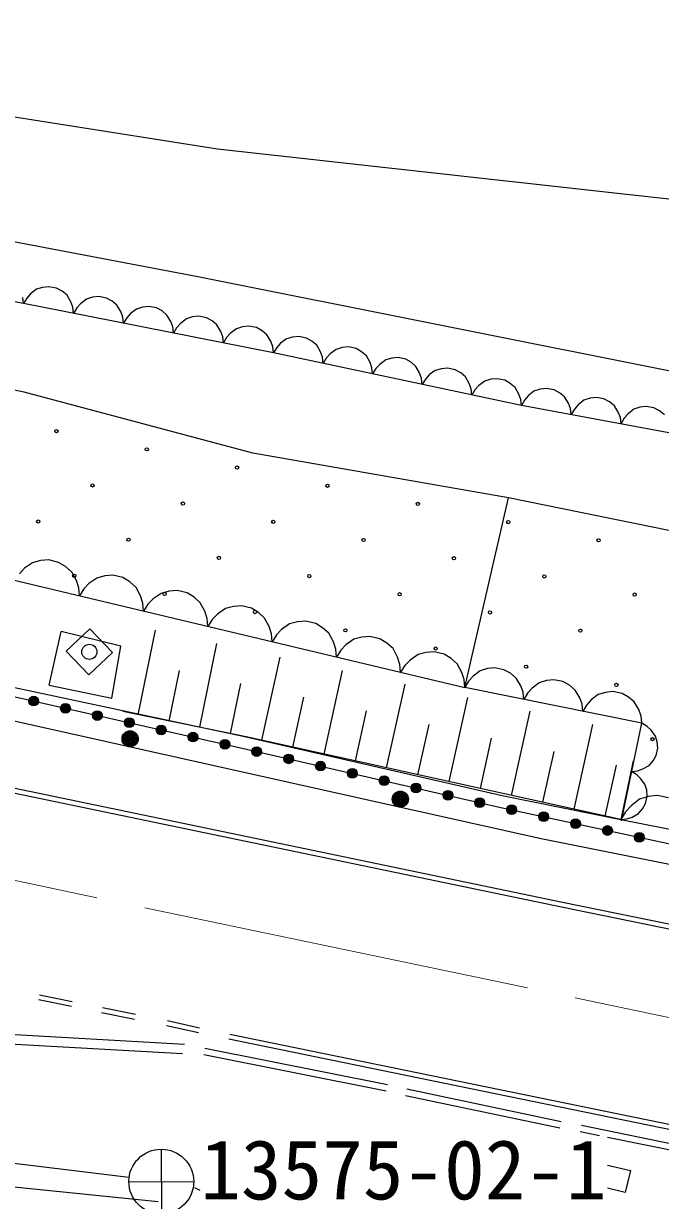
# Model space of a CAD drawing. Units: millimetres, scale not verified. Extents: x 40000 to 680000, y 20000 to 380000.
# Drawn here: x 179062 to 198607, y 283737 to 319868 of the extents above; entities that cross this region are included whole.
import ezdxf
from ezdxf.enums import TextEntityAlignment as Align

# ---------------------------------------------------------------- set-up
doc = ezdxf.new("R2010")
doc.units = ezdxf.units.MM
doc.header["$LTSCALE"] = 1000
doc.linetypes.add('CHAIN', pattern=[18.5, 12, -1.5, 3.5, -1.5])
doc.layers.add('M-BGD', color=7, linetype='Continuous', lineweight=25)
doc.layers.add('M-BMK', color=2, linetype='CHAIN', lineweight=13)
doc.styles.add('ＭＳ ゴシック', font='')
doc.styles.get('ＭＳ ゴシック').set_extended_font_data('MS Gothic')

msp = doc.modelspace()

# ---------------------------------------------------------------- linework, layer by layer
at = {"layer": 'M-BGD'}
for p, q in [((185009, 316013), (160586, 319868)), ((203588, 313946), (185009, 316013)), ((169708, 314876), (184414, 312107)), ((179528, 311180), (172930, 312485)), ((184414, 312107), (204809, 308028)), ((179064, 311274), (179041, 311462)), ((179278, 311570), (179160, 311438)), ((179461, 311710), (179278, 311570)), ((179648, 311768), (179461, 311710)), ((179839, 311790), (179648, 311768)), ((180077, 311743), (179839, 311790)), ((180246, 311650), (180077, 311743)), ((180396, 311525), (180246, 311650)), ((180512, 311327), (180396, 311525)), ((181181, 311466), (180994, 311407)), ((181373, 311488), (181181, 311466)), ((181610, 311441), (181373, 311488)), ((179160, 311438), (179064, 311274)), ((186732, 309760), (179528, 311180)), ((180575, 311159), (180512, 311327)), ((180598, 310971), (180575, 311159)), ((180694, 311136), (180598, 310971)), ((180811, 311268), (180694, 311136)), ((180994, 311407), (180811, 311268)), ((181779, 311347), (181610, 311441)), ((181930, 311222), (181779, 311347)), ((182046, 311024), (181930, 311222)), ((182528, 311104), (182345, 310965)), ((182715, 311163), (182528, 311104)), ((182906, 311185), (182715, 311163)), ((183144, 311138), (182906, 311185)), ((183313, 311045), (183144, 311138)), ((182108, 310856), (182046, 311024)), ((182131, 310669), (182108, 310856)), ((182227, 310833), (182131, 310669)), ((182345, 310965), (182227, 310833)), ((183463, 310919), (183313, 311045)), ((183580, 310721), (183463, 310919)), ((184061, 310801), (183879, 310662)), ((184248, 310860), (184061, 310801)), ((184440, 310882), (184248, 310860)), ((184677, 310835), (184440, 310882)), ((184846, 310742), (184677, 310835)), ((184997, 310617), (184846, 310742)), ((183642, 310553), (183580, 310721)), ((183665, 310366), (183642, 310553)), ((183761, 310530), (183665, 310366)), ((183879, 310662), (183761, 310530)), ((185113, 310418), (184997, 310617)), ((185176, 310251), (185113, 310418)), ((185595, 310499), (185412, 310359)), ((185782, 310557), (185595, 310499)), ((185973, 310579), (185782, 310557)), ((186211, 310532), (185973, 310579)), ((186380, 310439), (186211, 310532)), ((186530, 310314), (186380, 310439)), ((185198, 310063), (185176, 310251)), ((185294, 310227), (185198, 310063)), ((185412, 310359), (185294, 310227)), ((186647, 310116), (186530, 310314)), ((186709, 309948), (186647, 310116)), ((186949, 310052), (186830, 309922)), ((187133, 310188), (186949, 310052)), ((187320, 310243), (187133, 310188)), ((187511, 310262), (187320, 310243)), ((187746, 310212), (187511, 310262)), ((187913, 310117), (187746, 310212)), ((188061, 309990), (187913, 310117)), ((179079, 308555), (172418, 309838)), ((186732, 309760), (186709, 309948)), ((186830, 309922), (186732, 309760)), ((194338, 308139), (186732, 309760)), ((188174, 309791), (188061, 309990)), ((188233, 309623), (188174, 309791)), ((188470, 309728), (188351, 309598)), ((188654, 309863), (188470, 309728)), ((188841, 309919), (188654, 309863)), ((189032, 309938), (188841, 309919)), ((189268, 309888), (189032, 309938)), ((189434, 309792), (189268, 309888)), ((189582, 309666), (189434, 309792)), ((189695, 309467), (189582, 309666)), ((188253, 309436), (188233, 309623)), ((188351, 309598), (188253, 309436)), ((189754, 309299), (189695, 309467)), ((189774, 309112), (189754, 309299)), ((189991, 309403), (189872, 309274)), ((190175, 309539), (189991, 309403)), ((190362, 309595), (190175, 309539)), ((190553, 309614), (190362, 309595)), ((190789, 309563), (190553, 309614)), ((190955, 309468), (190789, 309563)), ((191103, 309341), (190955, 309468)), ((191216, 309142), (191103, 309341)), ((192074, 309289), (191883, 309270)), ((192310, 309239), (192074, 309289)), ((189872, 309274), (189774, 309112)), ((191276, 308975), (191216, 309142)), ((191295, 308788), (191276, 308975)), ((191393, 308949), (191295, 308788)), ((191513, 309079), (191393, 308949)), ((191697, 309215), (191513, 309079)), ((191883, 309270), (191697, 309215)), ((192477, 309144), (192310, 309239)), ((192624, 309017), (192477, 309144)), ((192737, 308818), (192624, 309017)), ((193405, 308946), (193218, 308891)), ((193595, 308965), (193405, 308946)), ((193831, 308915), (193595, 308965)), ((192797, 308650), (192737, 308818)), ((192817, 308463), (192797, 308650)), ((192915, 308625), (192817, 308463)), ((193034, 308755), (192915, 308625)), ((193218, 308891), (193034, 308755)), ((193998, 308820), (193831, 308915)), ((194146, 308693), (193998, 308820)), ((194258, 308494), (194146, 308693)), ((194726, 308579), (194546, 308438)), ((194911, 308641), (194726, 308579)), ((195102, 308666), (194911, 308641)), ((195340, 308623), (195102, 308666)), ((195509, 308533), (195340, 308623)), ((186098, 306682), (179079, 308555)), ((194318, 308326), (194258, 308494)), ((194338, 308139), (194318, 308326)), ((194431, 308304), (194338, 308139)), ((194546, 308438), (194431, 308304)), ((195661, 308410), (195509, 308533)), ((195780, 308215), (195661, 308410)), ((195845, 308049), (195780, 308215)), ((196259, 308302), (196079, 308161)), ((196445, 308364), (196259, 308302)), ((196635, 308389), (196445, 308364)), ((196873, 308346), (196635, 308389)), ((197043, 308256), (196873, 308346)), ((197195, 308133), (197043, 308256)), ((204402, 306287), (194338, 308139)), ((195871, 307862), (195845, 308049)), ((195964, 308027), (195871, 307862)), ((196079, 308161), (195964, 308027)), ((197314, 307938), (197195, 308133)), ((197379, 307772), (197314, 307938)), ((197613, 307884), (197497, 307750)), ((197793, 308025), (197613, 307884)), ((197978, 308087), (197793, 308025)), ((198168, 308112), (197978, 308087)), ((198406, 308069), (198168, 308112)), ((198576, 307979), (198406, 308069)), ((198728, 307856), (198576, 307979)), ((197404, 307585), (197379, 307772)), ((197497, 307750), (197404, 307585)), ((193947, 305310), (186098, 306682)), ((192606, 299481), (193947, 305310)), ((201361, 303788), (193947, 305310)), ((168944, 305120), (192606, 299481)), ((179095, 303144), (178936, 302978)), ((179339, 303315), (179095, 303144)), ((179584, 303381), (179339, 303315)), ((179834, 303400), (179584, 303381)), ((180139, 303327), (179834, 303400)), ((180353, 303198), (180139, 303327)), ((180542, 303028), (180353, 303198)), ((180683, 302765), (180542, 303028)), ((181311, 302845), (181067, 302674)), ((181556, 302911), (181311, 302845)), ((181805, 302930), (181556, 302911)), ((182111, 302857), (181805, 302930)), ((182325, 302728), (182111, 302857)), ((180755, 302545), (180683, 302765)), ((180775, 302301), (180755, 302545)), ((180908, 302509), (180775, 302301)), ((181067, 302674), (180908, 302509)), ((182514, 302558), (182325, 302728)), ((182654, 302296), (182514, 302558)), ((183528, 302442), (183283, 302375)), ((183777, 302460), (183528, 302442)), ((184083, 302387), (183777, 302460)), ((182727, 302075), (182654, 302296)), ((182747, 301831), (182727, 302075)), ((183039, 302204), (182880, 302039)), ((183283, 302375), (183039, 302204)), ((184297, 302258), (184083, 302387)), ((184486, 302088), (184297, 302258)), ((184626, 301826), (184486, 302088)), ((182880, 302039), (182747, 301831)), ((184699, 301605), (184626, 301826)), ((185011, 301734), (184852, 301569)), ((185255, 301905), (185011, 301734)), ((185500, 301972), (185255, 301905)), ((185749, 301990), (185500, 301972)), ((186055, 301918), (185749, 301990)), ((186269, 301788), (186055, 301918)), ((186458, 301618), (186269, 301788)), ((184719, 301361), (184699, 301605)), ((184852, 301569), (184719, 301361)), ((186598, 301356), (186458, 301618)), ((186671, 301135), (186598, 301356)), ((187227, 301435), (186983, 301264)), ((187472, 301502), (187227, 301435)), ((187721, 301521), (187472, 301502)), ((188027, 301448), (187721, 301521)), ((188241, 301319), (188027, 301448)), ((195603, 292884), (156480, 301041)), ((179852, 299559), (180219, 301200)), ((182043, 300751), (180219, 301200)), ((180375, 300595), (181098, 301286)), ((181098, 301286), (181789, 300563)), ((182580, 298649), (183110, 301241)), ((186691, 300891), (186671, 301135)), ((186823, 301099), (186691, 300891)), ((186983, 301264), (186823, 301099)), ((188429, 301149), (188241, 301319)), ((188570, 300886), (188429, 301149)), ((189444, 301032), (189198, 300965)), ((189693, 301051), (189444, 301032)), ((189998, 300978), (189693, 301051)), ((190213, 300849), (189998, 300978)), ((195572, 292737), (156449, 300894)), ((181771, 299155), (182043, 300751)), ((184472, 298262), (184998, 300834)), ((188642, 300665), (188570, 300886)), ((188662, 300421), (188642, 300665)), ((188795, 300629), (188662, 300421)), ((188954, 300794), (188795, 300629)), ((189198, 300965), (188954, 300794)), ((190401, 300679), (190213, 300849)), ((190542, 300416), (190401, 300679)), ((181067, 299872), (180375, 300595)), ((181789, 300563), (181067, 299872)), ((186370, 297866), (186933, 300416)), ((190614, 300195), (190542, 300416)), ((190926, 300324), (190767, 300159)), ((191170, 300495), (190926, 300324)), ((191415, 300562), (191170, 300495)), ((191665, 300581), (191415, 300562)), ((191970, 300508), (191665, 300581)), ((192184, 300379), (191970, 300508)), ((192373, 300209), (192184, 300379)), ((183526, 298456), (183843, 300005)), ((188287, 297442), (188853, 300003)), ((190634, 299951), (190614, 300195)), ((190767, 300159), (190634, 299951)), ((192514, 299946), (192373, 300209)), ((192586, 299726), (192514, 299946)), ((193077, 299994), (192860, 299830)), ((193298, 300063), (193077, 299994)), ((193524, 300088), (193298, 300063)), ((193805, 300031), (193524, 300088)), ((194004, 299920), (193805, 300031)), ((194181, 299772), (194004, 299920)), ((178128, 299623), (185891, 297972)), ((179852, 299559), (181771, 299155)), ((185418, 298069), (185732, 299606)), ((190205, 297019), (190772, 299589)), ((192606, 299481), (192586, 299726)), ((192720, 299675), (192606, 299481)), ((192860, 299830), (192720, 299675)), ((194318, 299537), (194181, 299772)), ((194391, 299338), (194318, 299537)), ((194888, 299629), (194671, 299466)), ((195109, 299698), (194888, 299629)), ((195335, 299723), (195109, 299698)), ((195616, 299666), (195335, 299723)), ((195815, 299556), (195616, 299666)), ((195992, 299407), (195815, 299556)), ((178078, 299359), (185907, 297590)), ((187329, 297654), (187667, 299187)), ((192122, 296595), (192692, 299175)), ((198039, 298387), (192606, 299481)), ((194417, 299116), (194391, 299338)), ((194531, 299310), (194417, 299116)), ((194671, 299466), (194531, 299310)), ((196129, 299172), (195992, 299407)), ((196202, 298974), (196129, 299172)), ((196699, 299265), (196482, 299101)), ((196920, 299333), (196699, 299265)), ((197146, 299358), (196920, 299333)), ((197427, 299302), (197146, 299358)), ((197626, 299191), (197427, 299302)), ((197803, 299042), (197626, 299191)), ((196228, 298752), (196202, 298974)), ((196342, 298945), (196228, 298752)), ((196482, 299101), (196342, 298945)), ((197940, 298807), (197803, 299042)), ((198013, 298609), (197940, 298807)), ((185891, 297972), (182107, 298746)), ((189246, 297231), (189586, 298770)), ((194039, 296172), (194611, 298761)), ((198039, 298387), (198013, 298609)), ((191163, 296807), (191505, 298352)), ((195957, 295748), (196531, 298347)), ((197411, 295393), (198039, 298387)), ((198196, 298291), (198039, 298387)), ((198322, 298174), (198196, 298291)), ((198453, 297995), (198322, 298174)), ((197395, 295431), (185891, 297972)), ((185891, 297972), (193752, 296166)), ((193081, 296384), (193423, 297934)), ((198506, 297813), (198453, 297995)), ((198524, 297627), (198506, 297813)), ((185907, 297590), (193713, 295803)), ((194998, 295960), (195342, 297516)), ((198380, 297236), (198474, 297398)), ((198474, 297398), (198524, 297627)), ((196915, 295536), (197260, 297099)), ((197765, 297229), (197395, 295431)), ((198062, 296984), (198256, 297093)), ((198256, 297093), (198380, 297236)), ((197717, 296909), (197899, 296927)), ((197874, 296813), (197717, 296909)), ((197999, 296696), (197874, 296813)), ((197899, 296927), (198062, 296984)), ((198131, 296517), (197999, 296696)), ((198184, 296335), (198131, 296517)), ((198201, 296149), (198184, 296335)), ((193752, 296166), (197395, 295431)), ((197966, 296055), (197703, 295856)), ((198234, 296139), (197966, 296055)), ((198058, 295758), (198152, 295920)), ((198152, 295920), (198201, 296149)), ((198510, 296170), (198234, 296139)), ((198851, 296102), (198510, 296170)), ((193713, 295803), (198941, 294671)), ((197533, 295666), (197395, 295431)), ((197703, 295856), (197533, 295666)), ((197740, 295506), (197934, 295615)), ((197934, 295615), (198058, 295758)), ((197395, 295431), (197577, 295449)), ((197395, 295431), (199597, 294991)), ((197577, 295449), (197740, 295506)), ((215826, 288575), (195572, 292737)), ((215856, 288722), (195603, 292884)), ((180529, 289689), (179518, 289894)), ((180559, 289836), (179548, 290041)), ((184006, 288528), (164114, 289657)), ((182469, 289295), (181457, 289500)), ((182499, 289442), (181487, 289647)), ((183937, 288236), (164045, 289365)), ((184427, 288883), (183451, 289102)), ((184460, 289029), (183483, 289248)), ((185359, 288699), (205407, 284584)), ((185389, 288846), (205437, 284731)), ((190232, 287291), (184629, 288407)), ((190193, 287095), (184590, 288210)), ((195520, 285958), (190784, 286954)), ((195561, 286154), (190825, 287149)), ((196737, 285719), (196141, 285841)), ((200960, 285062), (196182, 286036)), ((182297, 284437), (173094, 285561)), ((200919, 284867), (196986, 285668)), ((183286, 285311), (183292, 283321)), ((183194, 283696), (173059, 284720)), ((196986, 284825), (197686, 284659)), ((197686, 284659), (197525, 283983)), ((182294, 284313), (184284, 284319)), ((184486, 284038), (184317, 284126)), ((197525, 283983), (196986, 284111))]:
    msp.add_line(p, q, dxfattribs=at)
msp.add_lwpolyline([(198881, 294050), (194943, 294836), (171525, 300068), (167665, 301059), (157596, 303977)], dxfattribs=at)
for centre, radius in [((180071, 307354), 49.8), ((182844, 306795), 49.8), ((185616, 306237), 49.8), ((181178, 305688), 49.8), ((188389, 305678), 49.8), ((183951, 305130), 49.8), ((191162, 305120), 49.8), ((179512, 304581), 49.8), ((186723, 304571), 49.8), ((193935, 304562), 49.8), ((182285, 304023), 49.8), ((189496, 304013), 49.8), ((196707, 304003), 49.8), ((185058, 303464), 49.8), ((192269, 303454), 49.8), ((180619, 302915), 49.8), ((187831, 302906), 49.8), ((195042, 302896), 49.8), ((183392, 302357), 49.8), ((190603, 302347), 49.8), ((197814, 302337), 49.8), ((186165, 301799), 49.8), ((193376, 301789), 49.8), ((188938, 301240), 49.8), ((196149, 301230), 49.8), ((181082, 300579), 232), ((191710, 300682), 49.8), ((194483, 300123), 49.8), ((197256, 299565), 49.8), ((179372, 299066), 149), ((179372, 299066), 132), ((179372, 299066), 115), ((179372, 299066), 96.7), ((179372, 299066), 79.5), ((179372, 299066), 58.5), ((179372, 299066), 40.5), ((179372, 299066), 23.2), ((179372, 299066), 4.5), ((180350, 298845), 149), ((180350, 298845), 132), ((180350, 298845), 115), ((180350, 298845), 96.7), ((180350, 298845), 79.5), ((180350, 298845), 58.5), ((180350, 298845), 40.5), ((180350, 298845), 23.2), ((180350, 298845), 4.5), ((181328, 298624), 149), ((181328, 298624), 132), ((181328, 298624), 115), ((181328, 298624), 96.7), ((181328, 298624), 79.5), ((181328, 298624), 58.5), ((181328, 298624), 40.5), ((181328, 298624), 23.2), ((181328, 298624), 4.5), ((182307, 298403), 149), ((182307, 298403), 132), ((182307, 298403), 115), ((182307, 298403), 96.7), ((182307, 298403), 79.5), ((182307, 298403), 58.5), ((182307, 298403), 40.5), ((182333, 297908), 249), ((182333, 297908), 220), ((182333, 297908), 191), ((182307, 298403), 23.2), ((182307, 298403), 4.5), ((183285, 298182), 149), ((183285, 298182), 132), ((183285, 298182), 115), ((183285, 298182), 96.7), ((183285, 298182), 79.5), ((183285, 298182), 58.5), ((183285, 298182), 40.5), ((183285, 298182), 23.2), ((183285, 298182), 4.5), ((184263, 297961), 149), ((184263, 297961), 132), ((182333, 297908), 161), ((182333, 297908), 132), ((182333, 297908), 97.5), ((182333, 297908), 67.5), ((182333, 297908), 38.8), ((182333, 297908), 7.5), ((184263, 297961), 115), ((184263, 297961), 96.7), ((184263, 297961), 79.5), ((184263, 297961), 58.5), ((184263, 297961), 40.5), ((184263, 297961), 23.2), ((184263, 297961), 4.5), ((185241, 297740), 149), ((185241, 297740), 132), ((185241, 297740), 115), ((185241, 297740), 96.7), ((185241, 297740), 79.5), ((185241, 297740), 58.5), ((185241, 297740), 40.5), ((185241, 297740), 23.2), ((185241, 297740), 4.5), ((198363, 297899), 49.8), ((186219, 297518), 149), ((186219, 297518), 132), ((186219, 297518), 115), ((186219, 297518), 96.7), ((186219, 297518), 79.5), ((186219, 297518), 58.5), ((186219, 297518), 40.5), ((186219, 297518), 23.2), ((186219, 297518), 4.5), ((187197, 297294), 149), ((187197, 297294), 132), ((187197, 297294), 115), ((187197, 297294), 96.7), ((187197, 297294), 79.5), ((187197, 297294), 58.5), ((187197, 297294), 40.5), ((187197, 297294), 23.2), ((187197, 297294), 4.5), ((188174, 297071), 149), ((188174, 297071), 132), ((188174, 297071), 115), ((188174, 297071), 96.7), ((188174, 297071), 79.5), ((188174, 297071), 58.5), ((188174, 297071), 40.5), ((188174, 297071), 23.2), ((188174, 297071), 4.5), ((189152, 296847), 149), ((189152, 296847), 132), ((189152, 296847), 115), ((189152, 296847), 96.7), ((189152, 296847), 79.5), ((189152, 296847), 58.5), ((189152, 296847), 40.5), ((189152, 296847), 23.2), ((189152, 296847), 4.5), ((190129, 296623), 149), ((190129, 296623), 132), ((190129, 296623), 115), ((190129, 296623), 96.7), ((190129, 296623), 79.5), ((190129, 296623), 58.5), ((190129, 296623), 40.5), ((190129, 296623), 23.2), ((190129, 296623), 4.5), ((190625, 296056), 249), ((190625, 296056), 220), ((191107, 296399), 149), ((191107, 296399), 132), ((191107, 296399), 115), ((191107, 296399), 96.7), ((191107, 296399), 79.5), ((191107, 296399), 58.5), ((191107, 296399), 40.5), ((191107, 296399), 23.2), ((191107, 296399), 4.5), ((192085, 296175), 149), ((192085, 296175), 132), ((192085, 296175), 115), ((190625, 296056), 191), ((190625, 296056), 161), ((190625, 296056), 132), ((190625, 296056), 97.5), ((190625, 296056), 67.5), ((190625, 296056), 38.8), ((190625, 296056), 7.5), ((192085, 296175), 96.7), ((192085, 296175), 79.5), ((192085, 296175), 58.5), ((192085, 296175), 40.5), ((192085, 296175), 23.2), ((192085, 296175), 4.5), ((193062, 295952), 149), ((193062, 295952), 132), ((193062, 295952), 115), ((193062, 295952), 96.7), ((193062, 295952), 79.5), ((193062, 295952), 58.5), ((193062, 295952), 40.5), ((193062, 295952), 23.2), ((193062, 295952), 4.5), ((194041, 295732), 149), ((194041, 295732), 132), ((194041, 295732), 115), ((194041, 295732), 96.7), ((194041, 295732), 79.5), ((194041, 295732), 58.5), ((194041, 295732), 40.5), ((194041, 295732), 23.2), ((194041, 295732), 4.5), ((195021, 295520), 149), ((195021, 295520), 132), ((195021, 295520), 115), ((195021, 295520), 96.7), ((195021, 295520), 79.5), ((195021, 295520), 58.5), ((195021, 295520), 40.5), ((195021, 295520), 23.2), ((195021, 295520), 4.5), ((196001, 295307), 149), ((196001, 295307), 132), ((196001, 295307), 115), ((196001, 295307), 96.7), ((196001, 295307), 79.5), ((196001, 295307), 58.5), ((196001, 295307), 40.5), ((196001, 295307), 23.2), ((196001, 295307), 4.5), ((196981, 295095), 149), ((196981, 295095), 132), ((196981, 295095), 115), ((196981, 295095), 96.7), ((196981, 295095), 79.5), ((196981, 295095), 58.5), ((196981, 295095), 40.5), ((196981, 295095), 23.2), ((196981, 295095), 4.5), ((197961, 294883), 149), ((197961, 294883), 132), ((197961, 294883), 115), ((197961, 294883), 96.7), ((197961, 294883), 79.5), ((197961, 294883), 58.5), ((197961, 294883), 40.5), ((197961, 294883), 23.2), ((197961, 294883), 4.5), ((183289, 284316), 995)]:
    msp.add_circle(centre, radius, dxfattribs=at)
at = {"layer": 'M-BMK'}
msp.add_line((128460, 304106), (236849, 281396), dxfattribs=at)

# ---------------------------------------------------------------- texts
at = {"layer": 'M-BGD', "style": 'ＭＳ ゴシック'}
msp.add_text('13575-02-1', height=1833, dxfattribs=at).set_placement((184486, 283219), align=Align.BOTTOM_LEFT)

doc.saveas('drawing.dxf')
